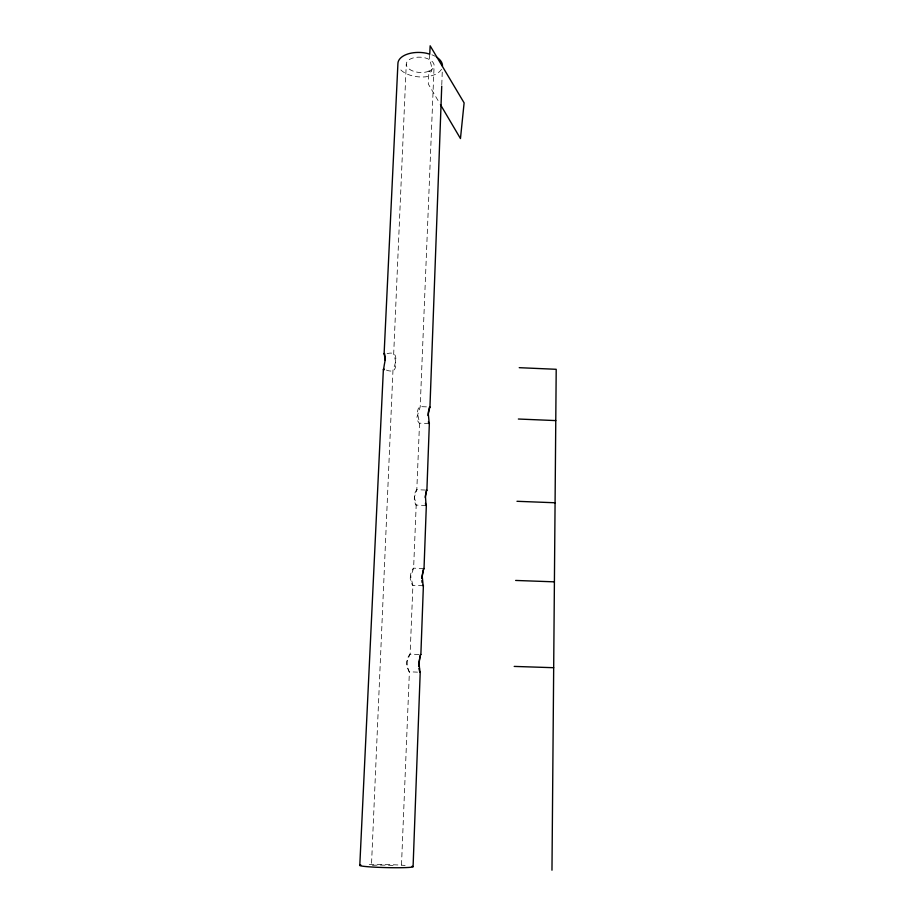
<?xml version="1.0" encoding="UTF-8"?>
<svg xmlns="http://www.w3.org/2000/svg" width="916" height="916" viewBox="0 0 916 916"><rect width="100%" height="100%" fill="white"/><g stroke="black" fill="none" stroke-linecap="round" stroke-linejoin="round"><path stroke-width="0.69" stroke-dasharray="4.58 3.44" d="M441.787 84.707L442.302 70.429M401.494 865.002L409.383 671.886C406.612 666.413 405.479 658.764 410.105 654.161L420.868 654.516M423.765 568.538L413.334 568.16L411.467 571.206L410.402 575.271L412.91 585.335L410.105 654.161L406.922 661.444L406.738 666.001L409.063 671.772L417.501 672.149M423.055 585.748L412.601 585.381L410.906 582.152L410.196 578.053L413.608 568.252L416.196 504.911L414.456 497.617L414.616 493.713L416.562 489.705L426.673 490.094M426.043 505.472L415.91 505.071L414.227 500.892L414.387 497.022L416.803 489.911L419.539 422.871L417.238 412.406L418.234 408.776L419.94 406.59L429.707 407.002M429.02 423.593L419.23 423.181L417.65 420.81L416.94 417.124L420.192 406.956L434.115 65.689M387.09 353.679C399.845 350.015 395.632 363.767 392.987 369.972L371.461 865.666A14.988 0.859 1.4 0 1 380.22 865.116A14.988 0.859 1.4 0 1 396.078 865.631M386.426 370.098C398.792 374.85 396.181 360.835 393.662 354.412L406.269 64.154M429.741 54.17L429.478 59.632A13.053 3.366 67.4 0 1 428.917 71.082L428.287 83.997L439.726 103.394M369.251 864.475A26.656 1.534 1.4 0 1 405.124 865.448M441.501 69.25A22.316 12.24 3.6 0 1 430.795 75.959L425.448 76.852A22.316 12.24 3.6 0 1 400.842 69.937M431.894 54.8A22.316 12.24 3.6 0 1 435.421 56.437M428.917 71.082L426.867 71.86A13.946 7.649 3.6 0 1 409.315 69.135A13.946 7.649 3.6 0 1 409.761 59.311A13.946 7.649 3.6 0 1 427.474 58.635L430.314 60.021A13.946 7.649 3.6 0 1 429.776 70.818L428.917 71.116"/><path stroke-width="1.37" d="M551.97 870.2L556.207 369.297L519.223 367.682M413.082 866.708L420.215 672.241A9.023 1.008 -88.5 0 1 419.62 669.035M418.658 666.39L419.837 657.688A9.023 1.305 -87.1 0 1 420.868 654.516L423.387 585.713A8.771 0.985 -88.9 0 1 422.814 582.21L422.161 575.695L423.261 570.084A8.771 0.985 -88.9 0 1 424.016 568.63L426.341 505.3M425.242 497.445L425.963 493.678A7.797 1.122 -86 0 1 426.89 490.3L429.352 423.284A8.416 0.916 -89.8 0 1 428.825 419.265L428.196 412.876L429.238 407.964A8.416 0.916 -89.8 0 1 429.936 407.368L441.73 86.127M359.793 865.368L383.369 369.549A8.336 0.847 -85.3 0 0 384.193 365.427L385.338 359.152L384.72 354.377A8.336 0.847 -85.3 0 0 384.102 353.988L397.91 63.696A22.316 12.24 3.6 0 1 426.501 53.242L429.741 54.17L430.154 45.8L464.114 102.878L460.462 138.556L440.447 104.607M421.795 578.465L422.997 572.099A8.771 1.271 -86.5 0 1 424.016 568.63M427.955 415.463L428.928 411.341A8.416 1.191 -85.5 0 1 429.936 407.368M514.197 666.413L553.676 667.707M515.639 580.446L554.409 581.843M516.979 501.292L555.085 502.77M518.364 419.024L555.772 420.593M428.356 421.875L428.516 422.539M418.955 668.451L419.379 670.168A9.023 1.305 -87.1 0 0 420.215 672.23M385.167 360.228L384.8 358.19A8.336 1.214 89.8 0 0 384.102 353.988M421.841 580.63L422.127 582.553M425.482 503.262L425.574 504.247A7.797 1.122 -86 0 0 426.341 505.3A7.797 0.87 -89.4 0 1 425.837 501.888L425.413 496.025L426.238 491.239A7.797 0.87 -89.4 0 1 426.89 490.3M419.62 669.035L418.944 662.451L420.078 656.451A9.023 1.008 -88.5 0 1 420.868 654.516M412.074 866.296A26.656 1.534 1.4 0 1 386.277 867.601A26.656 1.534 1.4 0 1 360.87 865.002M436.451 57.055A22.316 12.24 3.6 0 1 442.462 66.147M384.285 369.148A8.336 1.214 89.8 0 1 383.369 369.549M423.387 585.713A8.771 1.271 -86.5 0 1 422.768 585.21M429.352 423.272A8.416 1.191 -85.5 0 1 429.02 423.593"/></g></svg>
